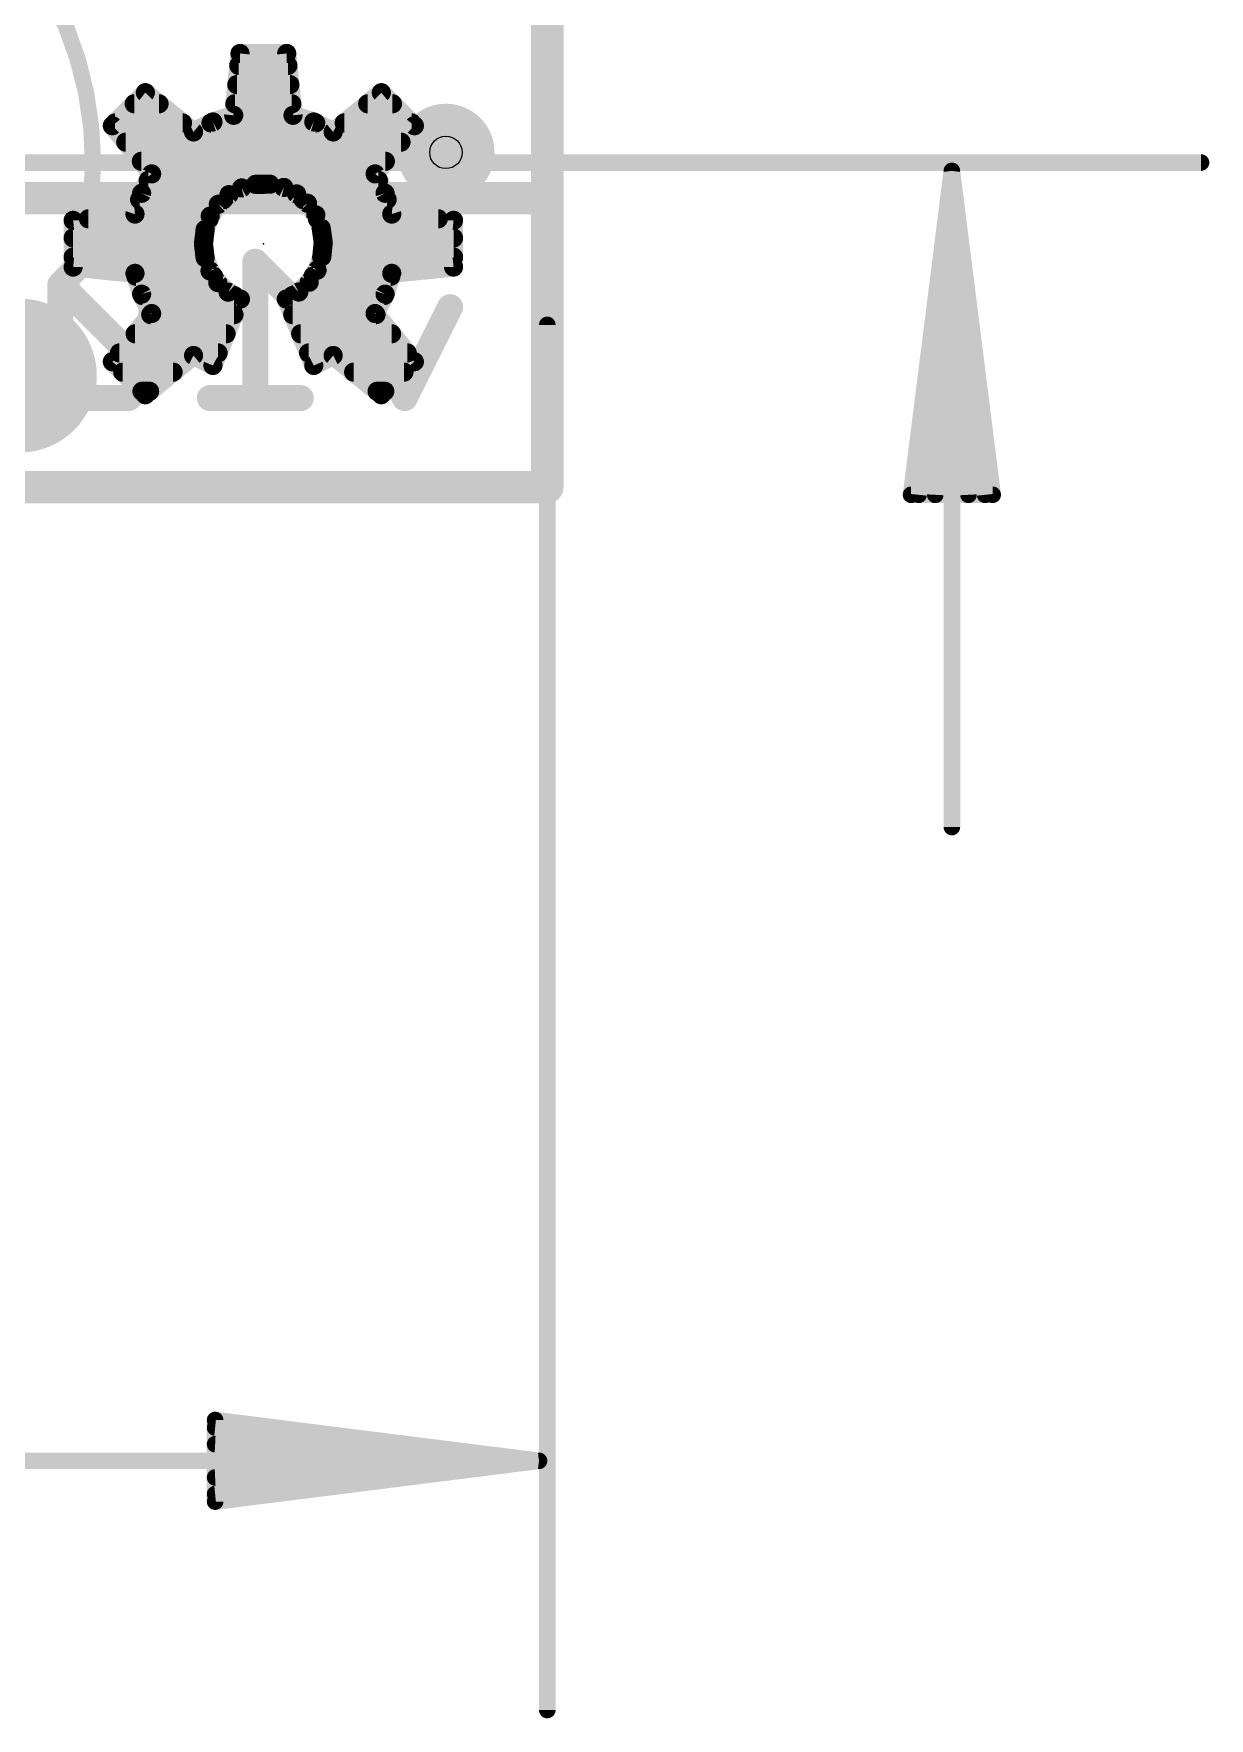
# Model space of a CAD drawing. Extents: x -47 to 60, y -34 to 22.
# Drawn here: x 8.68 to 17.88, y -9.63 to 3.55 of the extents above; entities that cross this region are included whole.
import ezdxf

# ---------------------------------------------------------------- set-up
doc = ezdxf.new("R2010")
doc.units = 0
for name, color, linetype in [('1', 12, 'CONTINUOUS'), ('16', 132, 'CONTINUOUS'), ('18', 110, 'CONTINUOUS'), ('20', 53, 'CONTINUOUS'), ('21', 253, 'CONTINUOUS'), ('23', 53, 'CONTINUOUS'), ('29', 253, 'CONTINUOUS'), ('39', 12, 'CONTINUOUS'), ('44', 253, 'CONTINUOUS'), ('47', 253, 'CONTINUOUS')]:
    doc.layers.add(name, color=color, linetype=linetype)

# ---------------------------------------------------------------- blocks, each defined once
blk = doc.blocks.new('PIE')
at = {"const_width": 0.5}
blk.add_lwpolyline([(0, -0.25, 1), (0, 0.25, 1), (0, -0.25)], format="xyb", dxfattribs=at)
blk = doc.blocks.new('ROUNDV')
at = {"const_width": 0.5}
blk.add_lwpolyline([(0, -0.25, 1), (0, 0.25, 1), (0, -0.25)], format="xyb", dxfattribs=at)

msp = doc.modelspace()

# ---------------------------------------------------------------- linework, layer by layer
at = {"layer": '1', "const_width": 0.254}
for points in [[(12.7, 0), (12.7, 20.32)], [(0, 0), (12.7, 0)]]:
    msp.add_lwpolyline(points, dxfattribs=at)
at = {"layer": '1', "const_width": 0.127}
for points in [[(12.6365, 0, 1), (12.7635, 0)], [(12.7, -0.0635, 1), (12.7, 0.0635)]]:
    msp.add_lwpolyline(points, format="xyb", dxfattribs=at)
at = {"layer": '16'}
for points, const_width in [([(12.7, 20.32), (12.7, 2.2622)], 0.254), ([(12.7, 2.2622), (8.3344, 2.2622)], 0.254), ([(9.0668, 1.7646), (8.8888, 1.5867)], 0.2032), ([(9.4227, 1.7646), (9.0668, 1.7646)], 0.2032), ([(9.6006, 1.5867), (9.4227, 1.7646)], 0.2032), ([(10.77, 1.4087), (10.4141, 1.7646)], 0.2032), ([(10.4141, 1.7646), (10.4141, 0.6969)], 0.2032), ([(8.8888, 1.5867), (8.8888, 0.8749)], 0.2032), ([(9.6006, 0.8749), (8.8888, 1.5867)], 0.2032), ([(9.6006, 0.8749), (9.6006, 1.5867)], 0.2032), ([(11.5835, 0.6969), (11.2276, 1.4087)], 0.2032), ([(11.9394, 1.4087), (11.5835, 0.6969)], 0.2032), ([(8.8888, 0.8749), (9.0668, 0.6969)], 0.2032), ([(9.4227, 0.6969), (9.6006, 0.8749)], 0.2032), ([(9.0668, 0.6969), (9.4227, 0.6969)], 0.2032), ([(10.77, 0.6969), (10.0582, 0.6969)], 0.2032)]:
    msp.add_lwpolyline(points, dxfattribs=dict(at, const_width=const_width))
for points, const_width in [([(12.7, 2.1987, 1), (12.7, 2.3257)], 0.127), ([(12.6365, 2.2622, 1), (12.7635, 2.2622)], 0.127), ([(9.0668, 1.8154, 1), (9.0668, 1.7138)], 0.1016), ([(9.1027, 1.7287, 1), (9.0308, 1.8005)], 0.1016), ([(9.4586, 1.8005, 1), (9.3867, 1.7287)], 0.1016), ([(9.4227, 1.7138, 1), (9.4227, 1.8154)], 0.1016), ([(10.45, 1.8005, 1), (10.3782, 1.7287)], 0.1016), ([(10.4649, 1.7646, 1), (10.3633, 1.7646)], 0.1016), ([(8.9396, 1.5867, 1), (8.838, 1.5867)], 0.1016), ([(8.9247, 1.6226, 1), (8.8529, 1.5508)], 0.1016), ([(8.8529, 1.6226, 1), (8.9247, 1.5508)], 0.1016), ([(9.6514, 1.5867, 1), (9.5498, 1.5867)], 0.1016), ([(9.5647, 1.5508, 1), (9.6365, 1.6226)], 0.1016), ([(10.7341, 1.3728, 1), (10.8059, 1.4446)], 0.1016), ([(11.273, 1.4314, 1), (11.1822, 1.386)], 0.1016), ([(11.9848, 1.386, 1), (11.894, 1.4314)], 0.1016), ([(8.9247, 0.9108, 1), (8.8529, 0.8389)], 0.1016), ([(8.838, 0.8749, 1), (8.9396, 0.8749)], 0.1016), ([(9.5498, 0.8749, 1), (9.6514, 0.8749)], 0.1016), ([(9.6365, 0.8389, 1), (9.5647, 0.9108)], 0.1016), ([(9.5647, 0.8389, 1), (9.6365, 0.9108)], 0.1016), ([(9.0668, 0.7477, 1), (9.0668, 0.6461)], 0.1016), ([(9.4227, 0.6461, 1), (9.4227, 0.7477)], 0.1016), ([(10.0582, 0.7477, 1), (10.0582, 0.6461)], 0.1016), ([(10.77, 0.6461, 1), (10.77, 0.7477)], 0.1016), ([(9.0308, 0.661, 1), (9.1027, 0.7328)], 0.1016), ([(9.3867, 0.7328, 1), (9.4586, 0.661)], 0.1016), ([(10.3633, 0.6969, 1), (10.4649, 0.6969)], 0.1016), ([(11.5381, 0.7196, 1), (11.6289, 0.6742)], 0.1016), ([(11.5381, 0.6742, 1), (11.6289, 0.7196)], 0.1016)]:
    msp.add_lwpolyline(points, format="xyb", dxfattribs=dict(at, const_width=const_width))
at = {"layer": '20', "const_width": 0.2032}
for points in [[(12.7, 0), (12.7, 20.32)], [(0, 0), (12.7, 0)]]:
    msp.add_lwpolyline(points, dxfattribs=at)
at = {"layer": '20', "const_width": 0.1016}
for points in [[(12.6492, 0, 1), (12.7508, 0)], [(12.7, -0.0508, 1), (12.7, 0.0508)]]:
    msp.add_lwpolyline(points, format="xyb", dxfattribs=at)
at = {"layer": '21', "const_width": 0.15}
for points in [[(10.2947, 3.3938), (10.2455, 2.9099)], [(10.6603, 3.3938), (10.2947, 3.3938)], [(10.7095, 2.9099), (10.6603, 3.3938)], [(10.2852, 3.3), (10.6698, 3.3)], [(10.2699, 3.15), (10.6851, 3.15)], [(9.554, 3.087), (9.2955, 2.8285)], [(9.467, 3), (9.6607, 3)], [(9.931, 2.7796), (9.554, 3.087)], [(10.2547, 3), (10.7003, 3)], [(11.401, 3.087), (11.024, 2.7796)], [(11.2943, 3), (11.488, 3)], [(11.6595, 2.8285), (11.401, 3.087)], [(9.2955, 2.8285), (9.6029, 2.4515)], [(9.317, 2.85), (9.8447, 2.85)], [(10.0828, 2.8578), (9.931, 2.7796)], [(10.0677, 2.85), (10.8873, 2.85)], [(10.2455, 2.9099), (10.0828, 2.8578)], [(10.8722, 2.8578), (10.7095, 2.9099)], [(11.024, 2.7796), (10.8722, 2.8578)], [(11.1103, 2.85), (11.638, 2.85)], [(11.3521, 2.4515), (11.6595, 2.8285)], [(9.4003, 2.7), (11.5547, 2.7)], [(9.5226, 2.55), (11.4324, 2.55)], [(9.6029, 2.4515), (9.5247, 2.2997)], [(11.4303, 2.2997), (11.3521, 2.4515)], [(9.5247, 2.2997), (9.4726, 2.137)], [(9.5764, 2.4), (11.3786, 2.4)], [(10.2086, 2.2889), (10.3076, 2.3418)], [(10.3076, 2.3418), (10.4163, 2.3696)], [(10.4163, 2.3696), (10.5285, 2.3708)], [(10.5285, 2.3708), (10.6377, 2.3454)], [(10.6377, 2.3454), (10.7378, 2.2946)], [(11.4824, 2.137), (11.4303, 2.2997)], [(9.5088, 2.25), (10.1652, 2.25)], [(10.0617, 2.1214), (10.1251, 2.214)], [(10.1251, 2.214), (10.2086, 2.2889)], [(10.7378, 2.2946), (10.823, 2.2216)], [(10.7899, 2.25), (11.4462, 2.25)], [(10.823, 2.2216), (10.8884, 2.1304)], [(9.4726, 2.137), (8.9887, 2.0878)], [(8.9887, 2.0878), (8.9887, 1.7222)], [(9.1087, 2.1), (10.0536, 2.1)], [(10.0222, 2.0164), (10.0617, 2.1214)], [(10.8884, 2.1304), (10.9302, 2.0263)], [(10.9005, 2.1), (11.8463, 2.1)], [(11.9663, 2.0878), (11.4824, 2.137)], [(11.9663, 1.7222), (11.9663, 2.0878)], [(8.9887, 1.95), (10.0141, 1.95)], [(10.0087, 1.905), (10.0222, 2.0164)], [(10.0216, 1.7956), (10.0087, 1.905)], [(10.9302, 2.0263), (10.946, 1.9152)], [(10.946, 1.9152), (10.9351, 1.8035)], [(10.9411, 1.95), (11.9663, 1.95)], [(8.9887, 1.8), (10.0211, 1.8)], [(10.0598, 1.6922), (10.0216, 1.7956)], [(10.9351, 1.8035), (10.8978, 1.6977)], [(10.9338, 1.8), (11.9663, 1.8)], [(8.9887, 1.7222), (9.4726, 1.673)], [(9.4726, 1.673), (9.5247, 1.5103)], [(9.48, 1.65), (10.088, 1.65)], [(10.121, 1.6005), (10.0598, 1.6922)], [(10.8978, 1.6977), (10.8365, 1.6037)], [(10.8668, 1.65), (11.475, 1.65)], [(11.4303, 1.5103), (11.4824, 1.673)], [(11.4824, 1.673), (11.9663, 1.7222)], [(9.5247, 1.5103), (9.6029, 1.3585)], [(10.2019, 1.5257), (10.121, 1.6005)], [(10.2981, 1.4719), (10.2019, 1.5257)], [(10.7547, 1.527), (10.6569, 1.4719)], [(10.8365, 1.6037), (10.7547, 1.527)], [(11.3521, 1.3585), (11.4303, 1.5103)], [(9.53, 1.5), (10.2479, 1.5)], [(10.0828, 0.9522), (10.2981, 1.4719)], [(10.6569, 1.4719), (10.8722, 0.9522)], [(10.7068, 1.5), (11.425, 1.5)], [(9.6029, 1.3585), (9.2955, 0.9815)], [(9.596, 1.35), (10.2476, 1.35)], [(10.7074, 1.35), (11.359, 1.35)], [(11.6595, 0.9815), (11.3521, 1.3585)], [(9.4737, 1.2), (10.1855, 1.2)], [(10.7695, 1.2), (11.4813, 1.2)], [(9.2955, 0.9815), (9.554, 0.723)], [(9.3514, 1.05), (10.1233, 1.05)], [(9.554, 0.723), (9.931, 1.0304)], [(9.931, 1.0304), (10.0828, 0.9522)], [(10.8317, 1.05), (11.6036, 1.05)], [(10.8722, 0.9522), (11.024, 1.0304)], [(11.024, 1.0304), (11.401, 0.723)], [(11.401, 0.723), (11.6595, 0.9815)], [(9.377, 0.9), (9.7711, 0.9)], [(11.1839, 0.9), (11.578, 0.9)], [(9.527, 0.75), (9.5871, 0.75)], [(11.3679, 0.75), (11.428, 0.75)]]:
    msp.add_lwpolyline(points, dxfattribs=at)
at = {"layer": '21', "const_width": 0.075}
for points in [[(10.2947, 3.4313, 1), (10.2947, 3.3563)], [(10.332, 3.39, 1), (10.2574, 3.3976)], [(10.6976, 3.3976, 1), (10.623, 3.39)], [(10.6603, 3.3563, 1), (10.6603, 3.4313)], [(10.2852, 3.3375, 1), (10.2852, 3.2625)], [(10.6698, 3.2625, 1), (10.6698, 3.3375)], [(10.2699, 3.1875, 1), (10.2699, 3.1125)], [(10.6851, 3.1125, 1), (10.6851, 3.1875)], [(9.467, 3.0375, 1), (9.467, 2.9625)], [(9.5777, 3.1161, 1), (9.5303, 3.0579)], [(9.5805, 3.0605, 1), (9.5275, 3.1135)], [(9.6607, 2.9625, 1), (9.6607, 3.0375)], [(10.2547, 3.0375, 1), (10.2547, 2.9625)], [(10.7003, 2.9625, 1), (10.7003, 3.0375)], [(11.2943, 3.0375, 1), (11.2943, 2.9625)], [(11.4275, 3.1135, 1), (11.3745, 3.0605)], [(11.4247, 3.0579, 1), (11.3773, 3.1161)], [(11.488, 2.9625, 1), (11.488, 3.0375)], [(9.3246, 2.8522, 1), (9.2664, 2.8048)], [(9.317, 2.8875, 1), (9.317, 2.8125)], [(9.8447, 2.8125, 1), (9.8447, 2.8875)], [(10.0677, 2.8875, 1), (10.0677, 2.8125)], [(10.0714, 2.8935, 1), (10.0943, 2.8221)], [(10.1, 2.8245, 1), (10.0657, 2.8912)], [(10.2082, 2.9137, 1), (10.2828, 2.9061)], [(10.2569, 2.8742, 1), (10.2341, 2.9456)], [(10.7209, 2.9456, 1), (10.6981, 2.8742)], [(10.6722, 2.9061, 1), (10.7468, 2.9137)], [(10.8893, 2.8912, 1), (10.855, 2.8245)], [(10.8607, 2.8221, 1), (10.8836, 2.8935)], [(10.8873, 2.8125, 1), (10.8873, 2.8875)], [(11.1103, 2.8875, 1), (11.1103, 2.8125)], [(11.6886, 2.8048, 1), (11.6304, 2.8522)], [(11.638, 2.8125, 1), (11.638, 2.8875)], [(9.269, 2.855, 1), (9.322, 2.802)], [(9.4003, 2.7375, 1), (9.4003, 2.6625)], [(9.9138, 2.8129, 1), (9.9482, 2.7463)], [(9.9073, 2.7505, 1), (9.9547, 2.8087)], [(11.0003, 2.8087, 1), (11.0477, 2.7505)], [(11.0068, 2.7463, 1), (11.0412, 2.8129)], [(11.5547, 2.6625, 1), (11.5547, 2.7375)], [(11.633, 2.802, 1), (11.686, 2.855)], [(9.5226, 2.5875, 1), (9.5226, 2.5125)], [(9.6362, 2.4343, 1), (9.5696, 2.4687)], [(9.5738, 2.4278, 1), (9.632, 2.4752)], [(11.3854, 2.4687, 1), (11.3188, 2.4343)], [(11.323, 2.4752, 1), (11.3812, 2.4278)], [(11.4324, 2.5125, 1), (11.4324, 2.5875)], [(9.5604, 2.2882, 1), (9.489, 2.3111)], [(9.5764, 2.4375, 1), (9.5764, 2.3625)], [(10.2983, 2.3781, 1), (10.3169, 2.3054)], [(10.3253, 2.3087, 1), (10.2899, 2.3748)], [(10.4159, 2.4071, 1), (10.4167, 2.3321)], [(10.4256, 2.3333, 1), (10.407, 2.4059)], [(10.537, 2.4074, 1), (10.52, 2.3343)], [(10.5289, 2.3333, 1), (10.5281, 2.4083)], [(10.6547, 2.3788, 1), (10.6208, 2.3119)], [(10.6292, 2.3088, 1), (10.6463, 2.3819)], [(11.3786, 2.3625, 1), (11.3786, 2.4375)], [(11.466, 2.3111, 1), (11.3946, 2.2882)], [(9.5088, 2.2875, 1), (9.5088, 2.2125)], [(9.4913, 2.3168, 1), (9.558, 2.2825)], [(10.1, 2.2419, 1), (10.1501, 2.1861)], [(10.156, 2.1928, 1), (10.0941, 2.2352)], [(10.1652, 2.2125, 1), (10.1652, 2.2875)], [(10.1909, 2.322, 1), (10.2263, 2.2558)], [(10.2336, 2.261, 1), (10.1836, 2.3168)], [(10.7622, 2.3231, 1), (10.7134, 2.2662)], [(10.7209, 2.2612, 1), (10.7548, 2.3281)], [(10.7899, 2.2875, 1), (10.7899, 2.2125)], [(10.8535, 2.2434, 1), (10.7925, 2.1997)], [(10.7986, 2.1931, 1), (10.8474, 2.25)], [(11.397, 2.2825, 1), (11.4637, 2.3168)], [(11.4462, 2.2125, 1), (11.4462, 2.2875)], [(9.0262, 2.0878, 1), (8.9512, 2.0878)], [(8.9849, 2.1251, 1), (8.9925, 2.0505)], [(9.1087, 2.1375, 1), (9.1087, 2.0625)], [(9.4369, 2.1484, 1), (9.5083, 2.1256)], [(9.4764, 2.0997, 1), (9.4688, 2.1743)], [(10.0307, 2.1426, 1), (10.0926, 2.1002)], [(10.0968, 2.1082, 1), (10.0266, 2.1346)], [(10.0536, 2.0625, 1), (10.0536, 2.1375)], [(10.9231, 2.1444, 1), (10.8536, 2.1164)], [(10.8579, 2.1085, 1), (10.9188, 2.1522)], [(10.9005, 2.1375, 1), (10.9005, 2.0625)], [(11.4862, 2.1743, 1), (11.4786, 2.0997)], [(11.4467, 2.1256, 1), (11.5181, 2.1484)], [(11.8463, 2.0625, 1), (11.8463, 2.1375)], [(12.0038, 2.0878, 1), (11.9288, 2.0878)], [(11.9625, 2.0505, 1), (11.9701, 2.1251)], [(8.9887, 1.9875, 1), (8.9887, 1.9125)], [(10.0459, 1.9094, 1), (9.9715, 1.9006)], [(9.9871, 2.0296, 1), (10.0572, 2.0032)], [(10.0594, 2.0119, 1), (9.9849, 2.0209)], [(10.0141, 1.9125, 1), (10.0141, 1.9875)], [(10.9673, 2.0316, 1), (10.893, 2.021)], [(10.8954, 2.0123, 1), (10.965, 2.0402)], [(10.9411, 1.9875, 1), (10.9411, 1.9125)], [(10.9834, 1.9115, 1), (10.9087, 1.9188)], [(11.9663, 1.9125, 1), (11.9663, 1.9875)], [(8.9887, 1.8375, 1), (8.9887, 1.7625)], [(9.9715, 1.9095, 1), (10.0459, 1.9005)], [(10.0568, 1.8085, 1), (9.9865, 1.7826)], [(10.0211, 1.7625, 1), (10.0211, 1.8375)], [(10.9338, 1.8375, 1), (10.9338, 1.7625)], [(10.9704, 1.7911, 1), (10.8997, 1.816)], [(10.9089, 1.9099, 1), (10.9832, 1.9205)], [(11.9663, 1.7625, 1), (11.9663, 1.8375)], [(8.9925, 1.7595, 1), (8.9849, 1.6849)], [(8.9512, 1.7222, 1), (9.0262, 1.7222)], [(9.5083, 1.6844, 1), (9.4369, 1.6616)], [(9.48, 1.6875, 1), (9.48, 1.6125)], [(9.4688, 1.6357, 1), (9.4764, 1.7103)], [(9.9844, 1.7912, 1), (10.0589, 1.8)], [(10.091, 1.713, 1), (10.0286, 1.6713)], [(10.0246, 1.6792, 1), (10.095, 1.7051)], [(10.088, 1.6125, 1), (10.088, 1.6875)], [(10.8668, 1.6875, 1), (10.8668, 1.6125)], [(10.8625, 1.7101, 1), (10.9332, 1.6852)], [(10.9293, 1.6772, 1), (10.8664, 1.7181)], [(10.8977, 1.8072, 1), (10.9724, 1.7998)], [(11.4786, 1.7103, 1), (11.4862, 1.6357)], [(11.5181, 1.6616, 1), (11.4467, 1.6844)], [(11.475, 1.6125, 1), (11.475, 1.6875)], [(11.9288, 1.7222, 1), (12.0038, 1.7222)], [(11.9701, 1.6849, 1), (11.9625, 1.7595)], [(9.558, 1.5275, 1), (9.4913, 1.4932)], [(10.1465, 1.6281, 1), (10.0956, 1.573)], [(10.0898, 1.5797, 1), (10.1522, 1.6214)], [(10.2203, 1.5585, 1), (10.1836, 1.493)], [(10.1765, 1.4982, 1), (10.2274, 1.5533)], [(10.729, 1.5543, 1), (10.7803, 1.4996)], [(10.7731, 1.4943, 1), (10.7363, 1.5596)], [(10.8051, 1.6242, 1), (10.868, 1.5832)], [(10.8622, 1.5763, 1), (10.8109, 1.631)], [(11.4637, 1.4932, 1), (11.397, 1.5275)], [(9.489, 1.4989, 1), (9.5604, 1.5218)], [(9.53, 1.5375, 1), (9.53, 1.4625)], [(10.2479, 1.4625, 1), (10.2479, 1.5375)], [(10.3327, 1.4575, 1), (10.2635, 1.4863)], [(10.2798, 1.4392, 1), (10.3164, 1.5046)], [(10.6915, 1.4863, 1), (10.6223, 1.4575)], [(10.6385, 1.5046, 1), (10.6753, 1.4392)], [(10.7068, 1.5375, 1), (10.7068, 1.4625)], [(11.3946, 1.5218, 1), (11.466, 1.4989)], [(11.425, 1.4625, 1), (11.425, 1.5375)], [(9.596, 1.3875, 1), (9.596, 1.3125)], [(9.5696, 1.3413, 1), (9.6362, 1.3757)], [(9.632, 1.3348, 1), (9.5738, 1.3822)], [(10.2476, 1.3125, 1), (10.2476, 1.3875)], [(10.7074, 1.3875, 1), (10.7074, 1.3125)], [(11.3812, 1.3822, 1), (11.323, 1.3348)], [(11.3188, 1.3757, 1), (11.3854, 1.3413)], [(11.359, 1.3125, 1), (11.359, 1.3875)], [(9.4737, 1.2375, 1), (9.4737, 1.1625)], [(10.1855, 1.1625, 1), (10.1855, 1.2375)], [(10.7695, 1.2375, 1), (10.7695, 1.1625)], [(11.4813, 1.1625, 1), (11.4813, 1.2375)], [(9.322, 1.008, 1), (9.269, 0.955)], [(9.3514, 1.0875, 1), (9.3514, 1.0125)], [(9.9482, 1.0637, 1), (9.9138, 0.9971)], [(9.9547, 1.0013, 1), (9.9073, 1.0595)], [(10.1233, 1.0125, 1), (10.1233, 1.0875)], [(10.8317, 1.0875, 1), (10.8317, 1.0125)], [(11.0477, 1.0595, 1), (11.0003, 1.0013)], [(11.0412, 0.9971, 1), (11.0068, 1.0637)], [(11.6036, 1.0125, 1), (11.6036, 1.0875)], [(11.686, 0.955, 1), (11.633, 1.008)], [(9.2664, 1.0052, 1), (9.3246, 0.9578)], [(9.377, 0.9375, 1), (9.377, 0.8625)], [(9.7711, 0.8625, 1), (9.7711, 0.9375)], [(10.0482, 0.9666, 1), (10.1174, 0.9378)], [(10.0656, 0.9189, 1), (10.1, 0.9855)], [(10.855, 0.9855, 1), (10.8894, 0.9189)], [(10.8376, 0.9378, 1), (10.9068, 0.9666)], [(11.1839, 0.9375, 1), (11.1839, 0.8625)], [(11.578, 0.8625, 1), (11.578, 0.9375)], [(11.6304, 0.9578, 1), (11.6886, 1.0052)], [(9.527, 0.7875, 1), (9.527, 0.7125)], [(9.5871, 0.7125, 1), (9.5871, 0.7875)], [(11.3679, 0.7875, 1), (11.3679, 0.7125)], [(11.428, 0.7125, 1), (11.428, 0.7875)], [(9.5303, 0.7521, 1), (9.5777, 0.6939)], [(9.5275, 0.6965, 1), (9.5805, 0.7495)], [(11.3745, 0.7495, 1), (11.4275, 0.6965)], [(11.3773, 0.6939, 1), (11.4247, 0.7521)]]:
    msp.add_lwpolyline(points, format="xyb", dxfattribs=at)
at = {"layer": '23'}
msp.add_point((10.4775, 1.905), dxfattribs=at)
at = {"layer": '39', "const_width": 0.127}
msp.add_lwpolyline([(6.35, -0.254, 1), (6.35, 5.334, 1), (6.35, -0.254)], format="xyb", dxfattribs=at)
at = {"layer": '44'}
msp.add_circle((11.9063, 2.6194), 0.127, dxfattribs=at)
at = {"layer": '47', "const_width": 0.13}
for points in [[(6.35, 2.54), (17.8165, 2.54)], [(15.8665, 2.475), (15.5472, -0.06)], [(15.8665, 2.475), (15.6065, -0.06)], [(15.8665, 2.475), (15.7365, -0.06)], [(15.8665, 2.475), (15.8665, -2.66)], [(16.1857, -0.06), (15.8665, 2.475)], [(15.9965, -0.06), (15.8665, 2.475)], [(16.1265, -0.06), (15.8665, 2.475)], [(12.7, 1.27), (12.7, -9.57)], [(15.5472, -0.06), (16.1857, -0.06)], [(12.635, -7.62), (10.1, -7.3008)], [(10.1, -7.3008), (10.1, -7.9392)], [(12.635, -7.62), (10.1, -7.36)], [(12.635, -7.62), (10.1, -7.49)], [(0.065, -7.62), (12.635, -7.62)], [(10.1, -7.9392), (12.635, -7.62)], [(10.1, -7.75), (12.635, -7.62)], [(10.1, -7.88), (12.635, -7.62)]]:
    msp.add_lwpolyline(points, dxfattribs=at)
at = {"layer": '47', "const_width": 0.065}
for points in [[(15.8987, 2.4791, 1), (15.8342, 2.4709)], [(15.8988, 2.4783, 1), (15.8341, 2.4717)], [(15.899, 2.475, 1), (15.834, 2.475)], [(15.8989, 2.4733, 1), (15.834, 2.4767)], [(15.8989, 2.4767, 1), (15.834, 2.4733)], [(15.8988, 2.4717, 1), (15.8341, 2.4783)], [(15.8987, 2.4709, 1), (15.8342, 2.4791)], [(17.8165, 2.5075, 1), (17.8165, 2.5725)], [(12.7325, 1.27, 1), (12.6675, 1.27)], [(15.5472, -0.0275, 1), (15.5472, -0.0925)], [(16.1857, -0.0925, 1), (16.1857, -0.0275)], [(15.515, -0.0559, 1), (15.5795, -0.0641)], [(15.5741, -0.0567, 1), (15.6388, -0.0633)], [(15.704, -0.0583, 1), (15.7689, -0.0617)], [(15.964, -0.0617, 1), (16.0289, -0.0583)], [(16.0941, -0.0633, 1), (16.1588, -0.0567)], [(16.1535, -0.0641, 1), (16.2179, -0.0559)], [(15.834, -2.66, 1), (15.899, -2.66)], [(10.1041, -7.2685, 1), (10.0959, -7.333)], [(10.1325, -7.3008, 1), (10.0675, -7.3008)], [(10.1033, -7.3277, 1), (10.0967, -7.3923)], [(10.1017, -7.4575, 1), (10.0983, -7.5225)], [(12.6391, -7.6522, 1), (12.6309, -7.5878)], [(12.6309, -7.6522, 1), (12.6391, -7.5878)], [(12.6383, -7.6523, 1), (12.6317, -7.5877)], [(12.6317, -7.6523, 1), (12.6383, -7.5877)], [(12.6333, -7.6525, 1), (12.6367, -7.5875)], [(12.6367, -7.6525, 1), (12.6333, -7.5875)], [(12.635, -7.6525, 1), (12.635, -7.5875)], [(10.0983, -7.7175, 1), (10.1017, -7.7825)], [(10.0967, -7.8477, 1), (10.1033, -7.9123)], [(10.0959, -7.907, 1), (10.1041, -7.9715)], [(10.0675, -7.9392, 1), (10.1325, -7.9392)], [(12.6675, -9.57, 1), (12.7325, -9.57)]]:
    msp.add_lwpolyline(points, format="xyb", dxfattribs=at)

# ---------------------------------------------------------------- block references
at = {"layer": '1'}
msp.add_blockref('PIE', (8.5725, 0.8731), dxfattribs=at)
at = {"layer": '18', "xscale": 0.762, "yscale": 0.762}
msp.add_blockref('ROUNDV', (11.9063, 2.6194), dxfattribs=at)
msp.add_blockref('ROUNDV', (11.9063, 2.6194), dxfattribs=at)
at = {"layer": '29', "xscale": 1.2032, "yscale": 1.2032}
msp.add_blockref('PIE', (8.5725, 0.8731), dxfattribs=at)

doc.saveas('drawing.dxf')
